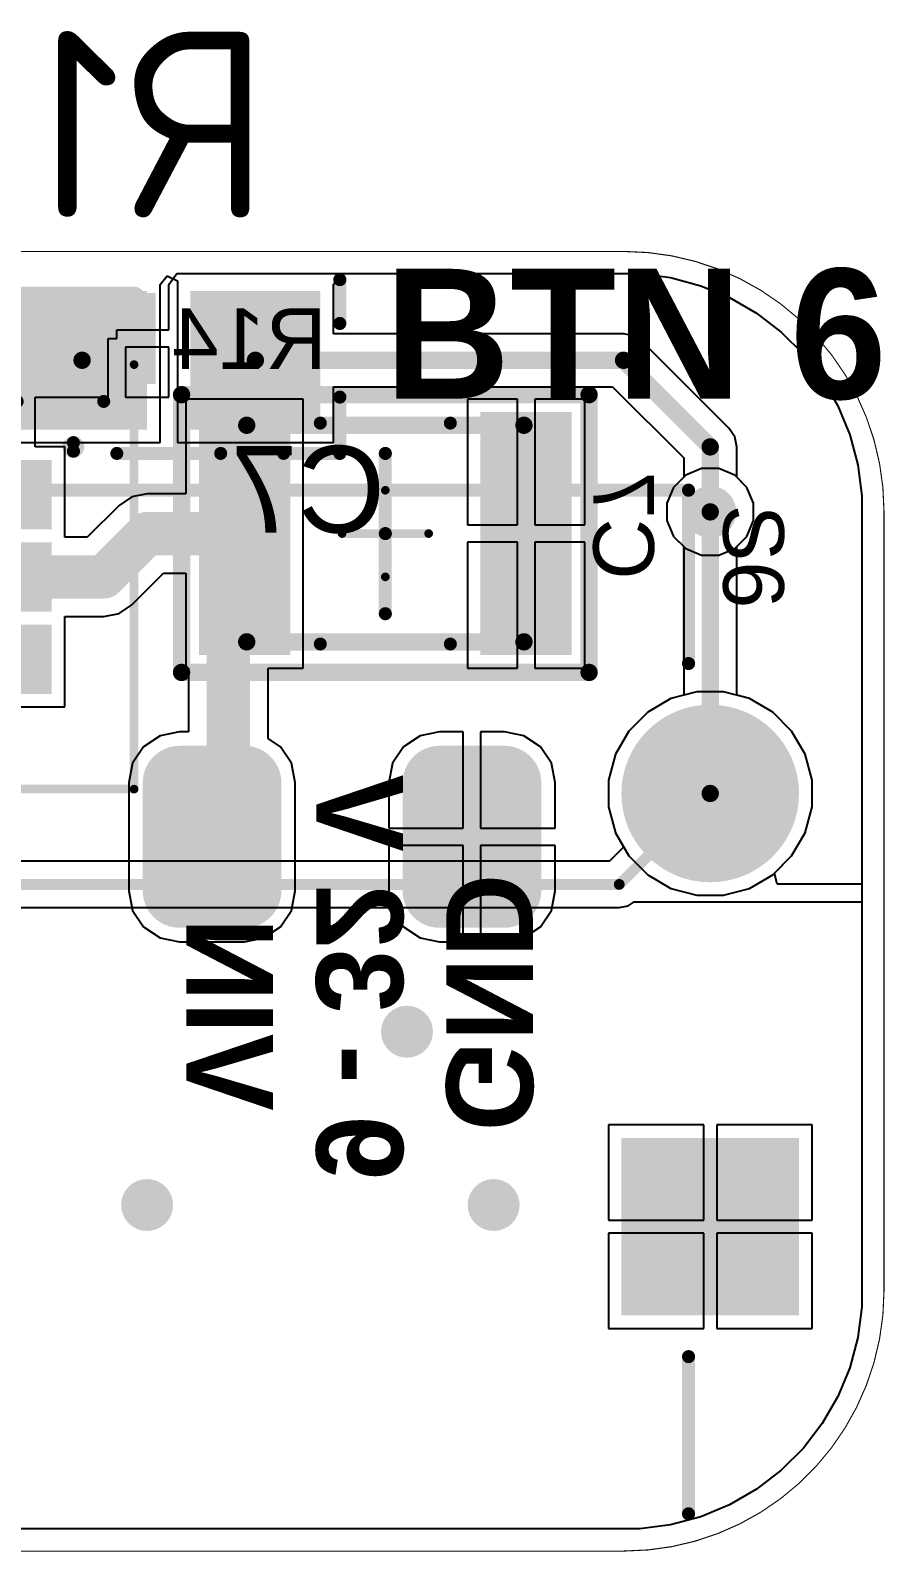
# Model space of a CAD drawing. Header units: inches. Extents: x -0.1 to 88.5, y -0.1 to 66.5.
# Drawn here: x 78.65 to 88.51, y 0 to 17.56 of the extents above; entities that cross this region are included whole.
import ezdxf

# ---------------------------------------------------------------- set-up
doc = ezdxf.new("R2010")
doc.units = ezdxf.units.IN
for name, color, linetype in [('Assembly Notes', 56, 'Continuous'), ('Bottom Layer', 5, 'Continuous'), ('Bottom Overlay', 54, 'Continuous'), ('Bottom Paste', 16, 'Continuous'), ('Bottom Solder', 6, 'Continuous'), ('Mechanical 13', 56, 'Continuous'), ('Mechanical 15', 56, 'Continuous'), ('Mechanical 16', 56, 'Continuous'), ('Mechanical 3', 76, 'Continuous'), ('Mechanical 5', 56, 'Continuous'), ('Multi-Layer', 9, 'Continuous'), ('Pad Holes', 156, 'Continuous'), ('Top Layer', 1, 'Continuous'), ('Top Overlay', 2, 'Continuous'), ('Top Paste', 8, 'Continuous'), ('Top Solder', 216, 'Continuous'), ('Via Holes', 16, 'Continuous')]:
    doc.layers.add(name, color=color, linetype=linetype)
doc.styles.add('Arial', font='', dxfattribs={"height": 0.2})
doc.styles.add('Century Gothic_Bold', font='', dxfattribs={"height": 0.2})
doc.styles.add('GOST type B', font='', dxfattribs={"height": 0.2})
doc.styles.get('Arial').set_extended_font_data('Arial')
doc.styles.get('Century Gothic_Bold').set_extended_font_data('Century Gothic', bold=True)
doc.styles.get('GOST type B').set_extended_font_data('GOST type B')

# ---------------------------------------------------------------- blocks, each defined once
blk = doc.blocks.new('SS_PAD_B_82')
at = {"layer": 'Bottom Layer'}
h = blk.add_hatch(color=5, dxfattribs=at)
edge = h.paths.add_edge_path()
edge.add_arc((-0.375, 0.625), 0.375, 90, 180)
edge.add_line((-0.75, 0.625), (-0.75, -0.625))
edge.add_arc((-0.375, -0.625), 0.375, 180, 270)
edge.add_line((-0.375, -1), (0.375, -1))
edge.add_arc((0.375, -0.625), 0.375, 270, 360)
edge.add_line((0.75, -0.625), (0.75, 0.625))
edge.add_arc((0.375, 0.625), 0.375, 0, 90)
edge.add_line((0.375, 1), (-0.375, 1))
at = {"layer": 'Bottom Paste'}
h = blk.add_hatch(color=16, dxfattribs=at)
edge = h.paths.add_edge_path()
edge.add_arc((-0.375, 0.625), 0.375, 90, 180)
edge.add_line((-0.75, 0.625), (-0.75, -0.625))
edge.add_arc((-0.375, -0.625), 0.375, 180, 270)
edge.add_line((-0.375, -1), (0.375, -1))
edge.add_arc((0.375, -0.625), 0.375, 270, 360)
edge.add_line((0.75, -0.625), (0.75, 0.625))
edge.add_arc((0.375, 0.625), 0.375, 0, 90)
edge.add_line((0.375, 1), (-0.375, 1))
at = {"layer": 'Bottom Solder'}
h = blk.add_hatch(color=6, dxfattribs=at)
edge = h.paths.add_edge_path()
edge.add_arc((-0.375, 0.625), 0.425, 90, 180)
edge.add_line((-0.8, 0.625), (-0.8, -0.625))
edge.add_arc((-0.375, -0.625), 0.425, 180, 270)
edge.add_line((-0.375, -1.05), (0.375, -1.05))
edge.add_arc((0.375, -0.625), 0.425, 270, 360)
edge.add_line((0.8, -0.625), (0.8, 0.625))
edge.add_arc((0.375, 0.625), 0.425, 0, 90)
edge.add_line((0.375, 1.05), (-0.375, 1.05))
blk = doc.blocks.new('SS_PAD_B_88')
at = {"layer": 'Bottom Layer'}
h = blk.add_hatch(color=5, dxfattribs=at)
edge = h.paths.add_edge_path()
edge.add_arc((-0.375, 0.625), 0.375, 90, 180)
edge.add_line((-0.75, 0.625), (-0.75, -0.625))
edge.add_arc((-0.375, -0.625), 0.375, 180, 270)
edge.add_line((-0.375, -1), (0.375, -1))
edge.add_arc((0.375, -0.625), 0.375, 270, 360)
edge.add_line((0.75, -0.625), (0.75, 0.625))
edge.add_arc((0.375, 0.625), 0.375, 0, 90)
edge.add_line((0.375, 1), (-0.375, 1))
at = {"layer": 'Bottom Paste'}
h = blk.add_hatch(color=16, dxfattribs=at)
edge = h.paths.add_edge_path()
edge.add_arc((-0.375, 0.625), 0.375, 90, 180)
edge.add_line((-0.75, 0.625), (-0.75, -0.625))
edge.add_arc((-0.375, -0.625), 0.375, 180, 270)
edge.add_line((-0.375, -1), (0.375, -1))
edge.add_arc((0.375, -0.625), 0.375, 270, 360)
edge.add_line((0.75, -0.625), (0.75, 0.625))
edge.add_arc((0.375, 0.625), 0.375, 0, 90)
edge.add_line((0.375, 1), (-0.375, 1))
at = {"layer": 'Bottom Solder'}
h = blk.add_hatch(color=6, dxfattribs=at)
edge = h.paths.add_edge_path()
edge.add_arc((-0.375, 0.625), 0.425, 90, 180)
edge.add_line((-0.8, 0.625), (-0.8, -0.625))
edge.add_arc((-0.375, -0.625), 0.425, 180, 270)
edge.add_line((-0.375, -1.05), (0.375, -1.05))
edge.add_arc((0.375, -0.625), 0.425, 270, 360)
edge.add_line((0.8, -0.625), (0.8, 0.625))
edge.add_arc((0.375, 0.625), 0.425, 0, 90)
edge.add_line((0.375, 1.05), (-0.375, 1.05))
blk = doc.blocks.new('B______DIP_12_12_93')
at = {"layer": 'Bottom Layer'}
blk.add_hatch(color=5, dxfattribs=at).paths.add_polyline_path([(-0.975, 0.975), (0.975, 0.975), (0.975, -0.975), (-0.975, -0.975)])
h = blk.add_hatch(color=5, dxfattribs=at)
edge = h.paths.add_edge_path()
edge.add_arc((12.5, 0), 0.975, 0, 360)
h = blk.add_hatch(color=5, dxfattribs=at)
edge = h.paths.add_edge_path()
edge.add_arc((0, -5), 0.975, 0, 360)
h = blk.add_hatch(color=5, dxfattribs=at)
edge = h.paths.add_edge_path()
edge.add_arc((12.5, -5), 0.975, 0, 360)
at = {"layer": 'Bottom Solder'}
blk.add_hatch(color=6, dxfattribs=at).paths.add_polyline_path([(-1.025, 1.025), (1.025, 1.025), (1.025, -1.025), (-1.025, -1.025)])
h = blk.add_hatch(color=6, dxfattribs=at)
edge = h.paths.add_edge_path()
edge.add_arc((12.5, 0), 1.025, 0, 360)
h = blk.add_hatch(color=6, dxfattribs=at)
edge = h.paths.add_edge_path()
edge.add_arc((0, -5), 1.025, 0, 360)
h = blk.add_hatch(color=6, dxfattribs=at)
edge = h.paths.add_edge_path()
edge.add_arc((12.5, -5), 1.025, 0, 360)
at = {"layer": 'Multi-Layer'}
blk.add_hatch(color=9, dxfattribs=at).paths.add_polyline_path([(-0.975, 0.975), (0.975, 0.975), (0.975, -0.975), (-0.975, -0.975)])
h = blk.add_hatch(color=9, dxfattribs=at)
edge = h.paths.add_edge_path()
edge.add_arc((12.5, 0), 0.975, 0, 360)
h = blk.add_hatch(color=9, dxfattribs=at)
edge = h.paths.add_edge_path()
edge.add_arc((0, -5), 0.975, 0, 360)
h = blk.add_hatch(color=9, dxfattribs=at)
edge = h.paths.add_edge_path()
edge.add_arc((12.5, -5), 0.975, 0, 360)
at = {"layer": 'Pad Holes'}
h = blk.add_hatch(color=7, dxfattribs=at)
edge = h.paths.add_edge_path()
edge.add_arc((0, 0), 0.65, 0, 360)
h = blk.add_hatch(color=7, dxfattribs=at)
edge = h.paths.add_edge_path()
edge.add_arc((12.5, 0), 0.65, 0, 360)
h = blk.add_hatch(color=7, dxfattribs=at)
edge = h.paths.add_edge_path()
edge.add_arc((0, -5), 0.65, 0, 360)
h = blk.add_hatch(color=7, dxfattribs=at)
edge = h.paths.add_edge_path()
edge.add_arc((12.5, -5), 0.65, 0, 360)
at = {"layer": 'Top Layer'}
blk.add_hatch(color=1, dxfattribs=at).paths.add_polyline_path([(-0.975, 0.975), (0.975, 0.975), (0.975, -0.975), (-0.975, -0.975)])
h = blk.add_hatch(color=1, dxfattribs=at)
edge = h.paths.add_edge_path()
edge.add_arc((12.5, 0), 0.975, 0, 360)
h = blk.add_hatch(color=1, dxfattribs=at)
edge = h.paths.add_edge_path()
edge.add_arc((0, -5), 0.975, 0, 360)
h = blk.add_hatch(color=1, dxfattribs=at)
edge = h.paths.add_edge_path()
edge.add_arc((12.5, -5), 0.975, 0, 360)
at = {"layer": 'Top Solder'}
blk.add_hatch(color=216, dxfattribs=at).paths.add_polyline_path([(-1.025, 1.025), (1.025, 1.025), (1.025, -1.025), (-1.025, -1.025)])
h = blk.add_hatch(color=216, dxfattribs=at)
edge = h.paths.add_edge_path()
edge.add_arc((12.5, 0), 1.025, 0, 360)
h = blk.add_hatch(color=216, dxfattribs=at)
edge = h.paths.add_edge_path()
edge.add_arc((0, -5), 1.025, 0, 360)
h = blk.add_hatch(color=216, dxfattribs=at)
edge = h.paths.add_edge_path()
edge.add_arc((12.5, -5), 1.025, 0, 360)
at = {"layer": 'Top Overlay'}
for points in [[(0.25, 3.314, 0.15, 0.15, 0), (0.25, 1.5, 0.15, 0.15, 0)], [(12.25, 3.419, 0.15, 0.15, 0), (12.25, 1.5, 0.15, 0.15, 0)], [(0.25, -6.5, 0.15, 0.15, 0), (0.25, -8.5, 0.15, 0.15, 0)], [(12.25, -6.5, 0.15, 0.15, 0), (12.25, -8.5, 0.15, 0.15, 0)], [(12.25, -8.5, 0.15, 0.15, 0), (0.25, -8.5, 0.15, 0.15, 0)]]:
    blk.add_lwpolyline(points, format="xyseb", dxfattribs=at)
for points in [[(0.212, 3.314, 0.075, 0.075, 1), (0.288, 3.314, 0.075, 0.075, 1)], [(12.213, 3.419, 0.075, 0.075, 1), (12.288, 3.419, 0.075, 0.075, 1)], [(0.212, 1.5, 0.075, 0.075, 1), (0.288, 1.5, 0.075, 0.075, 1)], [(12.213, 1.5, 0.075, 0.075, 1), (12.288, 1.5, 0.075, 0.075, 1)], [(0.212, -6.5, 0.075, 0.075, 1), (0.288, -6.5, 0.075, 0.075, 1)], [(12.213, -6.5, 0.075, 0.075, 1), (12.288, -6.5, 0.075, 0.075, 1)], [(0.212, -8.5, 0.075, 0.075, 1), (0.288, -8.5, 0.075, 0.075, 1)], [(0.212, -8.5, 0.075, 0.075, 1), (0.288, -8.5, 0.075, 0.075, 1)], [(12.213, -8.5, 0.075, 0.075, 1), (12.288, -8.5, 0.075, 0.075, 1)], [(12.213, -8.5, 0.075, 0.075, 1), (12.288, -8.5, 0.075, 0.075, 1)]]:
    blk.add_lwpolyline(points, format="xyseb", close=True, dxfattribs=at)
blk = doc.blocks.new('0603R_B_101')
at = {"layer": 'Bottom Layer'}
for points in [[(-0.25, 0.475), (-0.25, -0.475), (-1.05, -0.475), (-1.05, 0.475)], [(1.05, 0.475), (1.05, -0.475), (0.25, -0.475), (0.25, 0.475)]]:
    blk.add_hatch(color=5, dxfattribs=at).paths.add_polyline_path(points)
at = {"layer": 'Bottom Paste'}
for points in [[(-0.25, 0.475), (-0.25, -0.475), (-1.05, -0.475), (-1.05, 0.475)], [(1.05, 0.475), (1.05, -0.475), (0.25, -0.475), (0.25, 0.475)]]:
    blk.add_hatch(color=16, dxfattribs=at).paths.add_polyline_path(points)
at = {"layer": 'Bottom Solder'}
for points in [[(-0.2, 0.525), (-0.2, -0.525), (-1.1, -0.525), (-1.1, 0.525)], [(1.1, 0.525), (1.1, -0.525), (0.2, -0.525), (0.2, 0.525)]]:
    blk.add_hatch(color=6, dxfattribs=at).paths.add_polyline_path(points)
at = {"layer": 'Assembly Notes'}
for points in [[(-0.85, 0.475, 0.25, 0.25, 0), (-0.85, -0.475, 0.25, 0.25, 0)], [(0.85, 0.475, 0.25, 0.25, 0), (-0.85, 0.475, 0.25, 0.25, 0)], [(0.85, 0.475, 0.25, 0.25, 0), (0.85, -0.475, 0.25, 0.25, 0)], [(0.85, -0.475, 0.25, 0.25, 0), (-0.85, -0.475, 0.25, 0.25, 0)]]:
    blk.add_lwpolyline(points, format="xyseb", dxfattribs=at)
for points in [[(-0.913, 0.475, 0.125, 0.125, 1), (-0.788, 0.475, 0.125, 0.125, 1)], [(-0.913, 0.475, 0.125, 0.125, 1), (-0.788, 0.475, 0.125, 0.125, 1)], [(0.787, 0.475, 0.125, 0.125, 1), (0.912, 0.475, 0.125, 0.125, 1)], [(0.787, 0.475, 0.125, 0.125, 1), (0.912, 0.475, 0.125, 0.125, 1)], [(-0.913, -0.475, 0.125, 0.125, 1), (-0.788, -0.475, 0.125, 0.125, 1)], [(-0.913, -0.475, 0.125, 0.125, 1), (-0.788, -0.475, 0.125, 0.125, 1)], [(0.787, -0.475, 0.125, 0.125, 1), (0.912, -0.475, 0.125, 0.125, 1)], [(0.787, -0.475, 0.125, 0.125, 1), (0.912, -0.475, 0.125, 0.125, 1)]]:
    blk.add_lwpolyline(points, format="xyseb", close=True, dxfattribs=at)
at = {"layer": 'Bottom Overlay'}
blk.add_lwpolyline([(0.5, 0.725, 0.15, 0.15, 0), (-0.5, 0.725, 0.15, 0.15, 0)], format="xyseb", dxfattribs=at)
for points in [[(-0.537, 0.725, 0.075, 0.075, 1), (-0.462, 0.725, 0.075, 0.075, 1)], [(0.462, 0.725, 0.075, 0.075, 1), (0.537, 0.725, 0.075, 0.075, 1)]]:
    blk.add_lwpolyline(points, format="xyseb", close=True, dxfattribs=at)
at = {"layer": 'Assembly Notes', "style": 'GOST type B', "text_generation_flag": 2}
blk.add_text('R14', height=2.15, rotation=180, dxfattribs=at).set_placement((-2.4, -1.4))
blk = doc.blocks.new('0805D_115')
at = {"layer": 'Top Layer'}
for points in [[(-1.7, -0.75), (-1.7, 0.75), (-0.3, 0.75), (-0.3, -0.75)], [(0.3, -0.75), (0.3, 0.75), (1.7, 0.75), (1.7, -0.75)]]:
    blk.add_hatch(color=1, dxfattribs=at).paths.add_polyline_path(points)
at = {"layer": 'Top Paste'}
for points in [[(-1.7, -0.75), (-1.7, 0.75), (-0.3, 0.75), (-0.3, -0.75)], [(0.3, -0.75), (0.3, 0.75), (1.7, 0.75), (1.7, -0.75)]]:
    blk.add_hatch(color=8, dxfattribs=at).paths.add_polyline_path(points)
at = {"layer": 'Top Solder'}
for points in [[(-1.75, -0.8), (-1.75, 0.8), (-0.25, 0.8), (-0.25, -0.8)], [(0.25, -0.8), (0.25, 0.8), (1.75, 0.8), (1.75, -0.8)]]:
    blk.add_hatch(color=216, dxfattribs=at).paths.add_polyline_path(points)
at = {"layer": 'Top Overlay'}
for points in [[(1.975, 0.425, 0.15, 0.15, 0), (1.975, 0.931, 0.15, 0.15, 0)], [(1.975, -1.075, 0.15, 0.15, 0), (1.975, -0.425, 0.15, 0.15, 0)], [(-0.6, -1.075, 0.15, 0.15, 0), (0.6, -1.075, 0.15, 0.15, 0)], [(1.325, -1.075, 0.15, 0.15, 0), (1.975, -1.075, 0.15, 0.15, 0)]]:
    blk.add_lwpolyline(points, format="xyseb", dxfattribs=at)
for points in [[(1.937, 0.931, 0.075, 0.075, 1), (2.013, 0.931, 0.075, 0.075, 1)], [(1.937, 0.425, 0.075, 0.075, 1), (2.013, 0.425, 0.075, 0.075, 1)], [(1.937, -0.425, 0.075, 0.075, 1), (2.013, -0.425, 0.075, 0.075, 1)], [(-0.637, -1.075, 0.075, 0.075, 1), (-0.562, -1.075, 0.075, 0.075, 1)], [(0.562, -1.075, 0.075, 0.075, 1), (0.637, -1.075, 0.075, 0.075, 1)], [(1.288, -1.075, 0.075, 0.075, 1), (1.363, -1.075, 0.075, 0.075, 1)], [(1.937, -1.075, 0.075, 0.075, 1), (2.013, -1.075, 0.075, 0.075, 1)], [(1.937, -1.075, 0.075, 0.075, 1), (2.013, -1.075, 0.075, 0.075, 1)]]:
    blk.add_lwpolyline(points, format="xyseb", close=True, dxfattribs=at)
blk = doc.blocks.new('TSOT26_B_121')
at = {"layer": 'Bottom Layer'}
for points in [[(-0.6, 1.6), (-0.6, 0.6), (-1.3, 0.6), (-1.3, 1.6)], [(0.35, 1.6), (0.35, 0.6), (-0.35, 0.6), (-0.35, 1.6)], [(1.3, 1.6), (1.3, 0.6), (0.6, 0.6), (0.6, 1.6)], [(-0.6, -0.6), (-0.6, -1.6), (-1.3, -1.6), (-1.3, -0.6)], [(0.35, -0.6), (0.35, -1.6), (-0.35, -1.6), (-0.35, -0.6)], [(1.3, -0.6), (1.3, -1.6), (0.6, -1.6), (0.6, -0.6)]]:
    blk.add_hatch(color=5, dxfattribs=at).paths.add_polyline_path(points)
at = {"layer": 'Bottom Paste'}
for points in [[(-0.6, 1.6), (-0.6, 0.6), (-1.3, 0.6), (-1.3, 1.6)], [(0.35, 1.6), (0.35, 0.6), (-0.35, 0.6), (-0.35, 1.6)], [(1.3, 1.6), (1.3, 0.6), (0.6, 0.6), (0.6, 1.6)], [(-0.6, -0.6), (-0.6, -1.6), (-1.3, -1.6), (-1.3, -0.6)], [(0.35, -0.6), (0.35, -1.6), (-0.35, -1.6), (-0.35, -0.6)], [(1.3, -0.6), (1.3, -1.6), (0.6, -1.6), (0.6, -0.6)]]:
    blk.add_hatch(color=16, dxfattribs=at).paths.add_polyline_path(points)
at = {"layer": 'Bottom Solder'}
for points in [[(-0.55, 1.65), (-0.55, 0.55), (-1.35, 0.55), (-1.35, 1.65)], [(0.4, 1.65), (0.4, 0.55), (-0.4, 0.55), (-0.4, 1.65)], [(1.35, 1.65), (1.35, 0.55), (0.55, 0.55), (0.55, 1.65)], [(-0.55, -0.55), (-0.55, -1.65), (-1.35, -1.65), (-1.35, -0.55)], [(0.4, -0.55), (0.4, -1.65), (-0.4, -1.65), (-0.4, -0.55)], [(1.35, -0.55), (1.35, -1.65), (0.55, -1.65), (0.55, -0.55)]]:
    blk.add_hatch(color=6, dxfattribs=at).paths.add_polyline_path(points)
at = {"layer": 'Bottom Overlay'}
for points in [[(-1.45, 1.9, 0.15, 0.15, 1), (-1.55, 1.9, 0.15, 0.15, 1)], [(-1.587, 1.9, 0.075, 0.075, 1), (-1.512, 1.9, 0.075, 0.075, 1)], [(-1.488, 1.9, 0.075, 0.075, 1), (-1.412, 1.9, 0.075, 0.075, 1)], [(-1.613, 0.5, 0.075, 0.075, 1), (-1.538, 0.5, 0.075, 0.075, 1)], [(1.537, 0.5, 0.075, 0.075, 1), (1.612, 0.5, 0.075, 0.075, 1)], [(-1.613, -0.5, 0.075, 0.075, 1), (-1.538, -0.5, 0.075, 0.075, 1)], [(1.537, -0.5, 0.075, 0.075, 1), (1.612, -0.5, 0.075, 0.075, 1)]]:
    blk.add_lwpolyline(points, format="xyseb", close=True, dxfattribs=at)
for points in [[(-1.575, -0.5, 0.15, 0.15, 0), (-1.575, 0.5, 0.15, 0.15, 0)], [(1.575, -0.5, 0.15, 0.15, 0), (1.575, 0.5, 0.15, 0.15, 0)]]:
    blk.add_lwpolyline(points, format="xyseb", dxfattribs=at)
at = {"layer": 'Mechanical 13'}
for points in [[(1.45, 0.8, 0.1, 0.1, 0), (-1.45, 0.8, 0.1, 0.1, 0)], [(-1.45, -0.8, 0.1, 0.1, 0), (-1.45, 0.8, 0.1, 0.1, 0)], [(1.45, -0.8, 0.1, 0.1, 0), (1.45, 0.8, 0.1, 0.1, 0)], [(1.45, -0.8, 0.1, 0.1, 0), (-1.45, -0.8, 0.1, 0.1, 0)]]:
    blk.add_lwpolyline(points, format="xyseb", dxfattribs=at)
for points in [[(-1.475, 0.8, 0.05, 0.05, 1), (-1.425, 0.8, 0.05, 0.05, 1)], [(-1.475, 0.8, 0.05, 0.05, 1), (-1.425, 0.8, 0.05, 0.05, 1)], [(1.425, 0.8, 0.05, 0.05, 1), (1.475, 0.8, 0.05, 0.05, 1)], [(1.425, 0.8, 0.05, 0.05, 1), (1.475, 0.8, 0.05, 0.05, 1)], [(-1.475, -0.8, 0.05, 0.05, 1), (-1.425, -0.8, 0.05, 0.05, 1)], [(-1.475, -0.8, 0.05, 0.05, 1), (-1.425, -0.8, 0.05, 0.05, 1)], [(1.425, -0.8, 0.05, 0.05, 1), (1.475, -0.8, 0.05, 0.05, 1)], [(1.425, -0.8, 0.05, 0.05, 1), (1.475, -0.8, 0.05, 0.05, 1)]]:
    blk.add_lwpolyline(points, format="xyseb", close=True, dxfattribs=at)
at = {"layer": 'Mechanical 15'}
for points in [[(2.45, 2.6, 0.1, 0.1, 0), (-2.45, 2.6, 0.1, 0.1, 0)], [(-2.45, -2.6, 0.1, 0.1, 0), (-2.45, 2.6, 0.1, 0.1, 0)], [(2.45, -2.6, 0.1, 0.1, 0), (2.45, 2.6, 0.1, 0.1, 0)], [(2.45, -2.6, 0.1, 0.1, 0), (-2.45, -2.6, 0.1, 0.1, 0)]]:
    blk.add_lwpolyline(points, format="xyseb", dxfattribs=at)
for points in [[(-2.475, 2.6, 0.05, 0.05, 1), (-2.425, 2.6, 0.05, 0.05, 1)], [(-2.475, 2.6, 0.05, 0.05, 1), (-2.425, 2.6, 0.05, 0.05, 1)], [(2.425, 2.6, 0.05, 0.05, 1), (2.475, 2.6, 0.05, 0.05, 1)], [(2.425, 2.6, 0.05, 0.05, 1), (2.475, 2.6, 0.05, 0.05, 1)], [(-2.475, -2.6, 0.05, 0.05, 1), (-2.425, -2.6, 0.05, 0.05, 1)], [(-2.475, -2.6, 0.05, 0.05, 1), (-2.425, -2.6, 0.05, 0.05, 1)], [(2.425, -2.6, 0.05, 0.05, 1), (2.475, -2.6, 0.05, 0.05, 1)], [(2.425, -2.6, 0.05, 0.05, 1), (2.475, -2.6, 0.05, 0.05, 1)]]:
    blk.add_lwpolyline(points, format="xyseb", close=True, dxfattribs=at)
blk = doc.blocks.new('1210C_B_134')
at = {"layer": 'Bottom Layer'}
for points in [[(-2.102, 1.353), (-1.148, 1.353), (-1.148, -1.353), (-2.102, -1.353)], [(1.148, 1.353), (2.102, 1.353), (2.102, -1.353), (1.148, -1.353)]]:
    blk.add_hatch(color=5, dxfattribs=at).paths.add_polyline_path(points)
at = {"layer": 'Bottom Paste'}
for points in [[(-2.102, 1.353), (-1.148, 1.353), (-1.148, -1.353), (-2.102, -1.353)], [(1.148, 1.353), (2.102, 1.353), (2.102, -1.353), (1.148, -1.353)]]:
    blk.add_hatch(color=16, dxfattribs=at).paths.add_polyline_path(points)
at = {"layer": 'Bottom Solder'}
for points in [[(-2.152, 1.403), (-1.098, 1.403), (-1.098, -1.403), (-2.152, -1.403)], [(1.098, 1.403), (2.152, 1.403), (2.152, -1.403), (1.098, -1.403)]]:
    blk.add_hatch(color=6, dxfattribs=at).paths.add_polyline_path(points)
at = {"layer": 'Bottom Overlay'}
for points in [[(0.75, 1.275, 0.15, 0.15, 0), (-0.75, 1.275, 0.15, 0.15, 0)], [(0, 0.925, 0.15, 0.15, 0), (0, 0, 0.15, 0.15, 0)], [(0, 0, 0.15, 0.15, 0), (0, -0.925, 0.15, 0.15, 0)], [(0.75, -1.275, 0.15, 0.15, 0), (-0.75, -1.275, 0.15, 0.15, 0)]]:
    blk.add_lwpolyline(points, format="xyseb", dxfattribs=at)
for points in [[(-0.788, 1.275, 0.075, 0.075, 1), (-0.713, 1.275, 0.075, 0.075, 1)], [(0.713, 1.275, 0.075, 0.075, 1), (0.788, 1.275, 0.075, 0.075, 1)], [(-0.038, 0.925, 0.075, 0.075, 1), (0.038, 0.925, 0.075, 0.075, 1)], [(-0.038, 0, 0.075, 0.075, 1), (0.038, 0, 0.075, 0.075, 1)], [(-0.038, 0, 0.075, 0.075, 1), (0.038, 0, 0.075, 0.075, 1)], [(-0.038, -0.925, 0.075, 0.075, 1), (0.038, -0.925, 0.075, 0.075, 1)], [(-0.788, -1.275, 0.075, 0.075, 1), (-0.713, -1.275, 0.075, 0.075, 1)], [(0.713, -1.275, 0.075, 0.075, 1), (0.788, -1.275, 0.075, 0.075, 1)]]:
    blk.add_lwpolyline(points, format="xyseb", close=True, dxfattribs=at)
at = {"layer": 'Mechanical 13'}
for points in [[(-1.6, 1.25, 0.2, 0.2, 0), (-1.6, -1.25, 0.2, 0.2, 0)], [(1.6, 1.25, 0.2, 0.2, 0), (-1.6, 1.25, 0.2, 0.2, 0)], [(1.6, 1.25, 0.2, 0.2, 0), (1.6, -1.25, 0.2, 0.2, 0)], [(1.6, -1.25, 0.2, 0.2, 0), (-1.6, -1.25, 0.2, 0.2, 0)]]:
    blk.add_lwpolyline(points, format="xyseb", dxfattribs=at)
for points in [[(-1.65, 1.25, 0.1, 0.1, 1), (-1.55, 1.25, 0.1, 0.1, 1)], [(-1.65, 1.25, 0.1, 0.1, 1), (-1.55, 1.25, 0.1, 0.1, 1)], [(1.55, 1.25, 0.1, 0.1, 1), (1.65, 1.25, 0.1, 0.1, 1)], [(1.55, 1.25, 0.1, 0.1, 1), (1.65, 1.25, 0.1, 0.1, 1)], [(-1.65, -1.25, 0.1, 0.1, 1), (-1.55, -1.25, 0.1, 0.1, 1)], [(-1.65, -1.25, 0.1, 0.1, 1), (-1.55, -1.25, 0.1, 0.1, 1)], [(1.55, -1.25, 0.1, 0.1, 1), (1.65, -1.25, 0.1, 0.1, 1)], [(1.55, -1.25, 0.1, 0.1, 1), (1.65, -1.25, 0.1, 0.1, 1)]]:
    blk.add_lwpolyline(points, format="xyseb", close=True, dxfattribs=at)
at = {"layer": 'Mechanical 15'}
for points in [[(-2.352, 1.603, 0.2, 0.2, 0), (-2.352, -1.603, 0.2, 0.2, 0)], [(2.352, 1.603, 0.2, 0.2, 0), (-2.352, 1.603, 0.2, 0.2, 0)], [(2.352, 1.603, 0.2, 0.2, 0), (2.352, -1.603, 0.2, 0.2, 0)], [(2.352, -1.603, 0.2, 0.2, 0), (-2.352, -1.603, 0.2, 0.2, 0)]]:
    blk.add_lwpolyline(points, format="xyseb", dxfattribs=at)
for points in [[(-2.402, 1.603, 0.1, 0.1, 1), (-2.302, 1.603, 0.1, 0.1, 1)], [(-2.402, 1.603, 0.1, 0.1, 1), (-2.302, 1.603, 0.1, 0.1, 1)], [(2.302, 1.603, 0.1, 0.1, 1), (2.402, 1.603, 0.1, 0.1, 1)], [(2.302, 1.603, 0.1, 0.1, 1), (2.402, 1.603, 0.1, 0.1, 1)], [(-2.402, -1.603, 0.1, 0.1, 1), (-2.302, -1.603, 0.1, 0.1, 1)], [(-2.402, -1.603, 0.1, 0.1, 1), (-2.302, -1.603, 0.1, 0.1, 1)], [(2.302, -1.603, 0.1, 0.1, 1), (2.402, -1.603, 0.1, 0.1, 1)], [(2.302, -1.603, 0.1, 0.1, 1), (2.402, -1.603, 0.1, 0.1, 1)]]:
    blk.add_lwpolyline(points, format="xyseb", close=True, dxfattribs=at)
at = {"layer": 'Mechanical 16'}
for points in [[(0, 0.5, 0.1, 0.1, 0), (0, -0.5, 0.1, 0.1, 0)], [(0.5, 0, 0.1, 0.1, 0), (-0.5, 0, 0.1, 0.1, 0)]]:
    blk.add_lwpolyline(points, format="xyseb", dxfattribs=at)
for points in [[(-0.025, 0.5, 0.05, 0.05, 1), (0.025, 0.5, 0.05, 0.05, 1)], [(-0.525, 0, 0.05, 0.05, 1), (-0.475, 0, 0.05, 0.05, 1)], [(0.475, 0, 0.05, 0.05, 1), (0.525, 0, 0.05, 0.05, 1)], [(-0.025, -0.5, 0.05, 0.05, 1), (0.025, -0.5, 0.05, 0.05, 1)]]:
    blk.add_lwpolyline(points, format="xyseb", close=True, dxfattribs=at)
at = {"layer": 'Mechanical 5'}
for points in [[(-2.352, 1.603, 0.2, 0.2, 0), (-2.352, -1.603, 0.2, 0.2, 0)], [(2.352, 1.603, 0.2, 0.2, 0), (-2.352, 1.603, 0.2, 0.2, 0)], [(2.352, 1.603, 0.2, 0.2, 0), (2.352, -1.603, 0.2, 0.2, 0)], [(2.352, -1.603, 0.2, 0.2, 0), (-2.352, -1.603, 0.2, 0.2, 0)]]:
    blk.add_lwpolyline(points, format="xyseb", dxfattribs=at)
for points in [[(-2.402, 1.603, 0.1, 0.1, 1), (-2.302, 1.603, 0.1, 0.1, 1)], [(-2.402, 1.603, 0.1, 0.1, 1), (-2.302, 1.603, 0.1, 0.1, 1)], [(2.302, 1.603, 0.1, 0.1, 1), (2.402, 1.603, 0.1, 0.1, 1)], [(2.302, 1.603, 0.1, 0.1, 1), (2.402, 1.603, 0.1, 0.1, 1)], [(-2.402, -1.603, 0.1, 0.1, 1), (-2.302, -1.603, 0.1, 0.1, 1)], [(-2.402, -1.603, 0.1, 0.1, 1), (-2.302, -1.603, 0.1, 0.1, 1)], [(2.302, -1.603, 0.1, 0.1, 1), (2.402, -1.603, 0.1, 0.1, 1)], [(2.302, -1.603, 0.1, 0.1, 1), (2.402, -1.603, 0.1, 0.1, 1)]]:
    blk.add_lwpolyline(points, format="xyseb", close=True, dxfattribs=at)
at = {"layer": 'Mechanical 5', "style": 'Arial', "text_generation_flag": 2}
blk.add_text('C7', height=1, rotation=180, dxfattribs=at).set_placement((0, -0.011))

msp = doc.modelspace()

# ---------------------------------------------------------------- hatches: boundary and pattern name
at = {"layer": 'Bottom Layer'}
h = msp.add_hatch(color=5, dxfattribs=at)
edge = h.paths.add_edge_path()
edge.add_arc((86.5, 12), 0.3, 0, 360)
h = msp.add_hatch(color=5, dxfattribs=at)
edge = h.paths.add_edge_path()
edge.add_arc((83, 6), 0.3, 0, 360)
h = msp.add_hatch(color=5, dxfattribs=at)
edge = h.paths.add_edge_path()
edge.add_arc((80, 4), 0.3, 0, 360)
h = msp.add_hatch(color=5, dxfattribs=at)
edge = h.paths.add_edge_path()
edge.add_arc((84, 4), 0.3, 0, 360)
at = {"layer": 'Top Layer'}
h = msp.add_hatch(color=1, dxfattribs=at)
edge = h.paths.add_edge_path()
edge.add_arc((86.5, 12), 0.3, 0, 360)
h = msp.add_hatch(color=1, dxfattribs=at)
edge = h.paths.add_edge_path()
edge.add_arc((83, 6), 0.3, 0, 360)
h = msp.add_hatch(color=1, dxfattribs=at)
edge = h.paths.add_edge_path()
edge.add_arc((80, 4), 0.3, 0, 360)
h = msp.add_hatch(color=1, dxfattribs=at)
edge = h.paths.add_edge_path()
edge.add_arc((84, 4), 0.3, 0, 360)
at = {"layer": 'Via Holes'}
h = msp.add_hatch(color=7, dxfattribs=at)
edge = h.paths.add_edge_path()
edge.add_arc((86.5, 12), 0.15, 0, 360)
h = msp.add_hatch(color=7, dxfattribs=at)
edge = h.paths.add_edge_path()
edge.add_arc((83, 6), 0.15, 0, 360)
h = msp.add_hatch(color=7, dxfattribs=at)
edge = h.paths.add_edge_path()
edge.add_arc((80, 4), 0.15, 0, 360)
h = msp.add_hatch(color=7, dxfattribs=at)
edge = h.paths.add_edge_path()
edge.add_arc((84, 4), 0.15, 0, 360)

# ---------------------------------------------------------------- linework, layer by layer
at = {"layer": 'Bottom Layer'}
for p, q in [((80.25, 14.624), (80.345, 14.751)), ((80.345, 14.751), (85.506, 14.751)), ((85.506, 14.751), (85.686, 14.751)), ((85.686, 14.751), (86.043, 14.704)), ((80.25, 14.1), (80.25, 14.624)), ((86.043, 14.704), (86.391, 14.611)), ((86.391, 14.611), (86.723, 14.474)), ((86.723, 14.474), (87.035, 14.294)), ((87.035, 14.294), (87.32, 14.075)), ((79.65, 14), (79.65, 14.1)), ((79.65, 14.1), (80.25, 14.1)), ((87.32, 14.075), (87.575, 13.82)), ((79.55, 13.325), (79.55, 14)), ((79.55, 14), (79.65, 14)), ((80.25, 13.9), (79.75, 13.9)), ((79.75, 13.9), (79.75, 13.325)), ((80.25, 13.325), (80.25, 13.9)), ((87.575, 13.82), (87.794, 13.535)), ((87.794, 13.535), (87.974, 13.223)), ((78.707, 12.75), (78.707, 13.325)), ((78.707, 13.325), (78.923, 13.325)), ((78.923, 13.325), (78.95, 13.325)), ((78.95, 13.325), (79.05, 13.325)), ((79.05, 13.325), (79.077, 13.325)), ((79.077, 13.325), (79.55, 13.325)), ((79.75, 13.325), (80.25, 13.325)), ((81.802, 13.303), (80.448, 13.303)), ((80.448, 13.303), (80.448, 12.209)), ((81.802, 10.197), (81.802, 13.303)), ((84.275, 13.303), (83.698, 13.303)), ((83.698, 13.303), (83.698, 11.85)), ((84.275, 11.85), (84.275, 13.303)), ((85.052, 13.303), (84.475, 13.303)), ((84.475, 13.303), (84.475, 11.85)), ((85.052, 11.85), (85.052, 13.303)), ((87.974, 13.223), (88.111, 12.891)), ((88.111, 12.891), (88.204, 12.543)), ((79.05, 12.75), (78.707, 12.75)), ((79.05, 11.709), (79.05, 12.75)), ((86.401, 12.5), (86.217, 12.424)), ((86.599, 12.5), (86.401, 12.5)), ((86.783, 12.424), (86.599, 12.5)), ((88.204, 12.543), (88.251, 12.186)), ((86.217, 12.424), (86.076, 12.283)), ((86.924, 12.283), (86.783, 12.424)), ((79.824, 12.174), (79.676, 12.074)), ((80, 12.209), (79.824, 12.174)), ((80.448, 12.209), (80, 12.209)), ((86.076, 12.283), (86, 12.099)), ((87, 12.099), (86.924, 12.283)), ((88.251, 12.186), (88.251, 12.006)), ((79.676, 12.074), (79.31, 11.709)), ((86, 12.099), (86, 11.901)), ((87, 11.901), (87, 12.099)), ((88.251, 12.006), (88.251, 3.006)), ((83.698, 11.85), (84.275, 11.85)), ((84.475, 11.85), (85.052, 11.85)), ((86, 11.901), (86.076, 11.717)), ((86.924, 11.717), (87, 11.901)), ((79.31, 11.709), (79.05, 11.709)), ((84.275, 11.65), (83.698, 11.65)), ((83.698, 11.65), (83.698, 10.197)), ((84.275, 10.197), (84.275, 11.65)), ((85.052, 11.65), (84.475, 11.65)), ((84.475, 11.65), (84.475, 10.197)), ((85.052, 10.197), (85.052, 11.65)), ((86.076, 11.717), (86.194, 11.599)), ((86.194, 11.599), (86.194, 9.884)), ((86.806, 11.599), (86.924, 11.717)), ((86.806, 9.884), (86.806, 11.599)), ((79.824, 10.926), (80.19, 11.291)), ((80.19, 11.291), (80.448, 11.291)), ((80.448, 11.291), (80.448, 10.197)), ((79.676, 10.826), (79.824, 10.926)), ((79.05, 9.75), (79.05, 10.791)), ((79.05, 10.791), (79.5, 10.791)), ((79.5, 10.791), (79.676, 10.826)), ((80.448, 10.197), (80.479, 10.197)), ((80.479, 10.197), (80.479, 9.461)), ((81.396, 9.385), (81.396, 10.197)), ((81.396, 10.197), (81.802, 10.197)), ((83.698, 10.197), (84.275, 10.197)), ((84.475, 10.197), (85.052, 10.197)), ((86.046, 9.845), (85.779, 9.69)), ((86.194, 9.884), (86.046, 9.845)), ((86.954, 9.845), (86.806, 9.884)), ((87.221, 9.69), (86.954, 9.845)), ((77.65, 9.75), (79.05, 9.75)), ((85.779, 9.69), (85.56, 9.471)), ((87.44, 9.471), (87.221, 9.69)), ((80.151, 9.417), (79.96, 9.29)), ((80.375, 9.461), (80.151, 9.417)), ((80.479, 9.461), (80.375, 9.461)), ((81.54, 9.29), (81.396, 9.385)), ((83.151, 9.417), (82.96, 9.29)), ((83.375, 9.461), (83.151, 9.417)), ((83.65, 9.461), (83.375, 9.461)), ((83.65, 8.35), (83.65, 9.461)), ((84.125, 9.461), (83.85, 9.461)), ((83.85, 9.461), (83.85, 8.35)), ((84.349, 9.417), (84.125, 9.461)), ((84.54, 9.29), (84.349, 9.417)), ((85.56, 9.471), (85.405, 9.204)), ((87.595, 9.204), (87.44, 9.471)), ((79.96, 9.29), (79.833, 9.099)), ((81.667, 9.099), (81.54, 9.29)), ((82.96, 9.29), (82.833, 9.099)), ((84.667, 9.099), (84.54, 9.29)), ((85.405, 9.204), (85.325, 8.905)), ((87.675, 8.905), (87.595, 9.204)), ((79.833, 9.099), (79.789, 8.875)), ((81.711, 8.875), (81.667, 9.099)), ((82.833, 9.099), (82.789, 8.875)), ((84.711, 8.875), (84.667, 9.099)), ((79.789, 8.875), (79.789, 7.625)), ((81.711, 7.625), (81.711, 8.875)), ((82.789, 8.875), (82.789, 8.35)), ((84.711, 8.35), (84.711, 8.875)), ((85.325, 8.905), (85.325, 8.595)), ((87.675, 8.595), (87.675, 8.905)), ((85.325, 8.595), (85.405, 8.296)), ((87.595, 8.296), (87.675, 8.595)), ((82.789, 8.35), (83.65, 8.35)), ((83.85, 8.35), (84.711, 8.35)), ((85.405, 8.296), (85.56, 8.029)), ((87.44, 8.029), (87.595, 8.296)), ((83.65, 8.15), (82.789, 8.15)), ((82.789, 8.15), (82.789, 7.625)), ((83.65, 7.039), (83.65, 8.15)), ((84.711, 8.15), (83.85, 8.15)), ((83.85, 8.15), (83.85, 7.039)), ((84.711, 7.625), (84.711, 8.15)), ((85.56, 8.029), (85.779, 7.81)), ((87.221, 7.81), (87.44, 8.029)), ((85.779, 7.81), (86.046, 7.655)), ((86.954, 7.655), (87.221, 7.81)), ((79.789, 7.625), (79.833, 7.401)), ((81.667, 7.401), (81.711, 7.625)), ((82.789, 7.625), (82.833, 7.401)), ((84.667, 7.401), (84.711, 7.625)), ((86.046, 7.655), (86.345, 7.575)), ((86.345, 7.575), (86.655, 7.575)), ((86.655, 7.575), (86.954, 7.655)), ((79.833, 7.401), (79.96, 7.21)), ((81.54, 7.21), (81.667, 7.401)), ((82.833, 7.401), (82.96, 7.21)), ((84.54, 7.21), (84.667, 7.401)), ((79.96, 7.21), (80.151, 7.083)), ((81.349, 7.083), (81.54, 7.21)), ((82.96, 7.21), (83.151, 7.083)), ((84.349, 7.083), (84.54, 7.21)), ((80.151, 7.083), (80.375, 7.039)), ((80.375, 7.039), (81.125, 7.039)), ((81.125, 7.039), (81.349, 7.083)), ((83.151, 7.083), (83.375, 7.039)), ((83.375, 7.039), (83.65, 7.039)), ((83.85, 7.039), (84.125, 7.039)), ((84.125, 7.039), (84.349, 7.083)), ((86.425, 4.925), (85.325, 4.925)), ((85.325, 4.925), (85.325, 3.825)), ((86.425, 3.825), (86.425, 4.925)), ((87.675, 4.925), (86.575, 4.925)), ((86.575, 4.925), (86.575, 3.825)), ((87.675, 3.825), (87.675, 4.925)), ((85.325, 3.825), (86.425, 3.825)), ((86.575, 3.825), (87.675, 3.825)), ((86.425, 3.675), (85.325, 3.675)), ((85.325, 3.675), (85.325, 2.575)), ((86.425, 2.575), (86.425, 3.675)), ((87.675, 3.675), (86.575, 3.675)), ((86.575, 3.675), (86.575, 2.575)), ((87.675, 2.575), (87.675, 3.675)), ((88.251, 3.006), (88.251, 2.826)), ((88.251, 2.826), (88.204, 2.47)), ((85.325, 2.575), (86.425, 2.575)), ((86.575, 2.575), (87.675, 2.575)), ((88.204, 2.47), (88.111, 2.122)), ((88.111, 2.122), (87.974, 1.79)), ((87.974, 1.79), (87.794, 1.478)), ((87.794, 1.478), (87.575, 1.192)), ((87.575, 1.192), (87.32, 0.938)), ((87.32, 0.938), (87.035, 0.719)), ((87.035, 0.719), (86.723, 0.539)), ((86.723, 0.539), (86.391, 0.401)), ((86.391, 0.401), (86.043, 0.308)), ((85.506, 0.261), (72.302, 0.261)), ((85.686, 0.261), (85.506, 0.261)), ((86.043, 0.308), (85.686, 0.261))]:
    msp.add_line(p, q, dxfattribs=at)
for points in [[(79.5, 11.25, 0.5, 0.5, 0), (80, 11.75, 0.5, 0.5, 0)], [(80, 11.75, 0.5, 0.5, 0), (81.125, 11.75, 0.5, 0.5, 0)], [(80.937, 11.562, 0.5, 0.5, 0), (81.125, 11.75, 0.5, 0.5, 0)], [(86.5, 8.75, 0.2, 0.2, 0), (86.5, 12, 0.2, 0.2, 0)], [(80.937, 8.437, 0.5, 0.5, 0), (80.937, 11.562, 0.5, 0.5, 0)], [(78.35, 11.25, 0.5, 0.5, 0), (79.5, 11.25, 0.5, 0.5, 0)], [(80.75, 8.25, 0.5, 0.5, 0), (80.937, 8.437, 0.5, 0.5, 0)]]:
    msp.add_lwpolyline(points, format="xyseb", dxfattribs=at)
for points in [[(79.875, 11.75, 0.25, 0.25, 1), (80.125, 11.75, 0.25, 0.25, 1)], [(79.875, 11.75, 0.25, 0.25, 1), (80.125, 11.75, 0.25, 0.25, 1)], [(81, 11.75, 0.25, 0.25, 1), (81.25, 11.75, 0.25, 0.25, 1)], [(81, 11.75, 0.25, 0.25, 1), (81.25, 11.75, 0.25, 0.25, 1)], [(86.45, 12, 0.1, 0.1, 1), (86.55, 12, 0.1, 0.1, 1)], [(80.813, 11.562, 0.25, 0.25, 1), (81.062, 11.562, 0.25, 0.25, 1)], [(80.813, 11.562, 0.25, 0.25, 1), (81.062, 11.562, 0.25, 0.25, 1)], [(79.375, 11.25, 0.25, 0.25, 1), (79.625, 11.25, 0.25, 0.25, 1)], [(79.375, 11.25, 0.25, 0.25, 1), (79.625, 11.25, 0.25, 0.25, 1)], [(86.45, 8.75, 0.1, 0.1, 1), (86.55, 8.75, 0.1, 0.1, 1)], [(80.813, 8.437, 0.25, 0.25, 1), (81.062, 8.437, 0.25, 0.25, 1)], [(80.813, 8.437, 0.25, 0.25, 1), (81.062, 8.437, 0.25, 0.25, 1)], [(80.625, 8.25, 0.25, 0.25, 1), (80.875, 8.25, 0.25, 0.25, 1)]]:
    msp.add_lwpolyline(points, format="xyseb", close=True, dxfattribs=at)
at = {"layer": 'Mechanical 3'}
for points in [[(20.506, 15.006, 0.0127, 0.0127, 0), (85.506, 15.006, 0.0127, 0.0127, 0)], [(85.506, 15.006, 0.0127, 0.0127, -0.414214), (88.506, 12.006, 0.0127, 0.0127, 0)], [(88.506, 3.006, 0.0127, 0.0127, 0), (88.506, 12.006, 0.0127, 0.0127, 0)], [(88.506, 3.006, 0.0127, 0.0127, -0.414214), (85.506, 0.006, 0.0127, 0.0127, 0)], [(3.006, 0.006, 0.0127, 0.0127, 0), (85.506, 0.006, 0.0127, 0.0127, 0)]]:
    msp.add_lwpolyline(points, format="xyseb", dxfattribs=at)
for points in [[(85.503, 15.006, 0.00635, 0.00635, 1), (85.51, 15.006, 0.00635, 0.00635, 1)], [(85.503, 15.006, 0.00635, 0.00635, 1), (85.51, 15.006, 0.00635, 0.00635, 1)], [(88.503, 12.006, 0.00635, 0.00635, 1), (88.51, 12.006, 0.00635, 0.00635, 1)], [(88.503, 12.006, 0.00635, 0.00635, 1), (88.51, 12.006, 0.00635, 0.00635, 1)], [(88.503, 3.006, 0.00635, 0.00635, 1), (88.51, 3.006, 0.00635, 0.00635, 1)], [(88.503, 3.006, 0.00635, 0.00635, 1), (88.51, 3.006, 0.00635, 0.00635, 1)], [(85.503, 0.006, 0.00635, 0.00635, 1), (85.51, 0.006, 0.00635, 0.00635, 1)], [(85.503, 0.006, 0.00635, 0.00635, 1), (85.51, 0.006, 0.00635, 0.00635, 1)]]:
    msp.add_lwpolyline(points, format="xyseb", close=True, dxfattribs=at)
at = {"layer": 'Top Layer'}
for p, q in [((82.15, 14.624), (82.256, 14.751)), ((82.256, 14.751), (85.506, 14.751)), ((85.506, 14.751), (85.686, 14.751)), ((85.686, 14.751), (86.043, 14.704)), ((80.15, 14.624), (80.233, 14.724)), ((80.15, 12.8), (80.15, 14.624)), ((80.233, 14.724), (80.35, 14.666)), ((80.35, 14.666), (80.35, 14.624)), ((80.35, 14.624), (80.35, 12.8)), ((82.15, 14.056), (82.15, 14.624)), ((86.043, 14.704), (86.391, 14.611)), ((86.391, 14.611), (86.723, 14.474)), ((86.723, 14.474), (87.035, 14.294)), ((87.035, 14.294), (87.32, 14.075)), ((85.5, 14.056), (82.15, 14.056)), ((85.617, 14.033), (85.5, 14.056)), ((85.5, 14.056), (85.5, 14.056)), ((87.32, 14.075), (87.575, 13.82)), ((85.716, 13.966), (85.617, 14.033)), ((86.716, 12.966), (85.716, 13.966)), ((87.575, 13.82), (87.794, 13.535)), ((87.794, 13.535), (87.974, 13.223)), ((82.15, 12.8), (82.15, 13.444)), ((82.15, 13.444), (85.373, 13.444)), ((85.373, 13.444), (86.194, 12.623)), ((87.974, 13.223), (88.111, 12.891)), ((86.783, 12.867), (86.716, 12.966)), ((86.716, 12.966), (86.716, 12.966)), ((86.806, 12.75), (86.783, 12.867)), ((88.111, 12.891), (88.204, 12.543)), ((78.35, 12.8), (80.15, 12.8)), ((80.35, 12.8), (82.15, 12.8)), ((86.806, 12.401), (86.806, 12.75)), ((86.194, 12.623), (86.194, 12.401)), ((88.204, 12.543), (88.251, 12.186)), ((86.194, 12.401), (86.076, 12.283)), ((86.924, 12.283), (86.806, 12.401)), ((86.076, 12.283), (86, 12.099)), ((87, 12.099), (86.924, 12.283)), ((88.251, 12.186), (88.251, 12.006)), ((86, 12.099), (86, 11.901)), ((87, 11.901), (87, 12.099)), ((88.251, 12.006), (88.251, 7.704)), ((86, 11.901), (86.076, 11.717)), ((86.924, 11.717), (87, 11.901)), ((86.076, 11.717), (86.217, 11.576)), ((86.783, 11.576), (86.924, 11.717)), ((86.217, 11.576), (86.401, 11.5)), ((86.401, 11.5), (86.599, 11.5)), ((86.599, 11.5), (86.783, 11.576)), ((86.046, 9.845), (85.779, 9.69)), ((86.345, 9.925), (86.046, 9.845)), ((86.655, 9.925), (86.345, 9.925)), ((86.954, 9.845), (86.655, 9.925)), ((87.221, 9.69), (86.954, 9.845)), ((85.779, 9.69), (85.56, 9.471)), ((87.44, 9.471), (87.221, 9.69)), ((85.56, 9.471), (85.405, 9.204)), ((87.595, 9.204), (87.44, 9.471)), ((85.405, 9.204), (85.325, 8.905)), ((87.675, 8.905), (87.595, 9.204)), ((85.325, 8.905), (85.325, 8.595)), ((87.675, 8.595), (87.675, 8.905)), ((85.325, 8.595), (85.405, 8.296)), ((87.595, 8.296), (87.675, 8.595)), ((85.405, 8.296), (85.501, 8.13)), ((87.44, 8.029), (87.595, 8.296)), ((85.501, 8.13), (85.339, 7.968)), ((85.339, 7.968), (75.161, 7.968)), ((87.243, 7.831), (87.44, 8.029)), ((87.273, 7.704), (87.243, 7.831)), ((88.251, 7.704), (87.273, 7.704)), ((88.251, 7.704), (88.251, 7.704)), ((75.05, 7.432), (85.45, 7.432)), ((85.45, 7.432), (85.552, 7.453)), ((85.45, 7.432), (85.45, 7.432)), ((85.552, 7.453), (85.623, 7.5)), ((85.623, 7.5), (88.251, 7.5)), ((88.251, 7.5), (88.251, 3.006)), ((86.425, 4.925), (85.325, 4.925)), ((85.325, 4.925), (85.325, 3.825)), ((86.425, 3.825), (86.425, 4.925)), ((87.675, 4.925), (86.575, 4.925)), ((86.575, 4.925), (86.575, 3.825)), ((87.675, 3.825), (87.675, 4.925)), ((85.325, 3.825), (86.425, 3.825)), ((86.575, 3.825), (87.675, 3.825)), ((86.425, 3.675), (85.325, 3.675)), ((85.325, 3.675), (85.325, 2.575)), ((86.425, 2.575), (86.425, 3.675)), ((87.675, 3.675), (86.575, 3.675)), ((86.575, 3.675), (86.575, 2.575)), ((87.675, 2.575), (87.675, 3.675)), ((88.251, 3.006), (88.251, 2.826)), ((88.251, 2.826), (88.204, 2.47)), ((85.325, 2.575), (86.425, 2.575)), ((86.575, 2.575), (87.675, 2.575)), ((88.204, 2.47), (88.111, 2.122)), ((88.111, 2.122), (87.974, 1.79)), ((87.974, 1.79), (87.794, 1.478)), ((87.794, 1.478), (87.575, 1.192)), ((87.575, 1.192), (87.32, 0.938)), ((87.32, 0.938), (87.035, 0.719)), ((87.035, 0.719), (86.723, 0.539)), ((86.723, 0.539), (86.391, 0.401)), ((86.391, 0.401), (86.043, 0.308)), ((85.506, 0.261), (3.006, 0.261)), ((85.686, 0.261), (85.506, 0.261)), ((86.043, 0.308), (85.686, 0.261))]:
    msp.add_line(p, q, dxfattribs=at)
for points in [[(75.9, 13.75, 0.2, 0.2, 0), (79.25, 13.75, 0.2, 0.2, 0)], [(81.25, 13.75, 0.2, 0.2, 0), (85.5, 13.75, 0.2, 0.2, 0)], [(85.5, 13.75, 0.2, 0.2, 0), (86.5, 12.75, 0.2, 0.2, 0)], [(86.5, 12, 0.2, 0.2, 0), (86.5, 12.75, 0.2, 0.2, 0)], [(85.45, 7.7, 0.125, 0.125, 0), (86.5, 8.75, 0.125, 0.125, 0)], [(75.05, 7.7, 0.125, 0.125, 0), (85.45, 7.7, 0.125, 0.125, 0)]]:
    msp.add_lwpolyline(points, format="xyseb", dxfattribs=at)
for points in [[(79.2, 13.75, 0.1, 0.1, 1), (79.3, 13.75, 0.1, 0.1, 1)], [(81.2, 13.75, 0.1, 0.1, 1), (81.3, 13.75, 0.1, 0.1, 1)], [(85.45, 13.75, 0.1, 0.1, 1), (85.55, 13.75, 0.1, 0.1, 1)], [(85.45, 13.75, 0.1, 0.1, 1), (85.55, 13.75, 0.1, 0.1, 1)], [(86.45, 12.75, 0.1, 0.1, 1), (86.55, 12.75, 0.1, 0.1, 1)], [(86.45, 12.75, 0.1, 0.1, 1), (86.55, 12.75, 0.1, 0.1, 1)], [(86.45, 12, 0.1, 0.1, 1), (86.55, 12, 0.1, 0.1, 1)], [(86.469, 8.75, 0.0625, 0.0625, 1), (86.531, 8.75, 0.0625, 0.0625, 1)], [(85.419, 7.7, 0.0625, 0.0625, 1), (85.481, 7.7, 0.0625, 0.0625, 1)], [(85.419, 7.7, 0.0625, 0.0625, 1), (85.481, 7.7, 0.0625, 0.0625, 1)]]:
    msp.add_lwpolyline(points, format="xyseb", close=True, dxfattribs=at)

# ---------------------------------------------------------------- block references
for name, p, rotation in [('0603R_B_101', (79, 14), 180), ('TSOT26_B_121', (77.25, 11.25), 270), ('1210C_B_134', (82.75, 11.75), 180), ('B______DIP_12_12_93', (86.5, 3.75), 180)]:
    msp.add_blockref(name, p, dxfattribs=dict(rotation=rotation))
for name, p in [('0805D_115', (80.25, 13.75)), ('SS_PAD_B_82', (80.75, 8.25)), ('SS_PAD_B_88', (83.75, 8.25))]:
    msp.add_blockref(name, p)

# ---------------------------------------------------------------- texts
at = {"layer": 'Bottom Overlay', "style": 'Arial', "text_generation_flag": 2}
msp.add_text('R14', height=0.7, dxfattribs=at).set_placement((82.074, 13.65))
at = {"layer": 'Bottom Overlay', "text_generation_flag": 2}
for s, height, style, p in [('C7', 0.7, 'Arial', (85.15, 11.217)), ('9 - 32 V', 1, 'Century Gothic_Bold', (81.954, 4.286)), ('GND', 1, 'Century Gothic_Bold', (83.454, 4.851)), ('VIN', 1, 'Century Gothic_Bold', (80.454, 5.086))]:
    msp.add_text(s, height=height, rotation=270, dxfattribs=dict(at, style=style)).set_placement(p)
at = {"layer": 'Top Overlay'}
for s, height, rotation, style, p in [('BTN 6', 1.5, 360, 'Century Gothic_Bold', (82.742, 13.306)), ('S6', 0.7, 270, 'Arial', (86.65, 12.083))]:
    msp.add_text(s, height=height, rotation=rotation, dxfattribs=dict(at, style=style)).set_placement(p)

doc.saveas('drawing.dxf')
